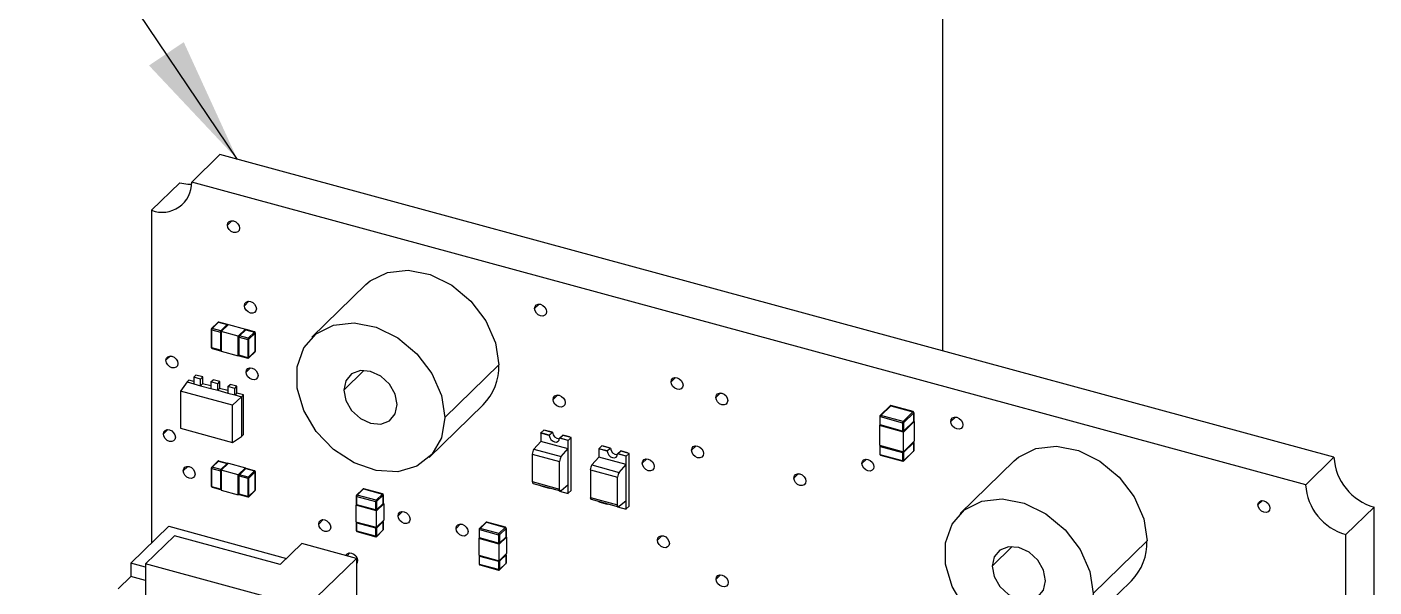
# Model space of a CAD drawing. Header units: inches. Extents: x 0 to 10.9, y 0 to 8.4.
# Drawn here: x 7.325 to 8.7, y 5.796 to 6.368 of the extents above; entities that cross this region are included whole.
import ezdxf

# ---------------------------------------------------------------- set-up
doc = ezdxf.new("R2010")
doc.units = ezdxf.units.IN
doc.header["$MEASUREMENT"] = 0
doc.dimstyles.new('SLDDIMSTYLE4', dxfattribs={"dimtxt": 0.18, "dimasz": 0.13, "dimexe": 0, "dimexo": 0.0625, "dimgap": 0, "dimtad": 0, "dimtih": 1, "dimtoh": 1, "dimdec": 0, "dimrnd": 1e-09, "dimzin": 0, "dimdsep": 46, "dimtxsty": 'Standard', "dimsah": 1, "dimcen": 0.09, "dimadec": 0, "dimazin": 0, "dimtfac": 0.13, "dimtdec": 0, "dimtofl": 0, "dimtmove": 0, "dimatfit": 3, "dimfxl": 0, "dimfrac": 2, "dimtolj": 1, "dimtzin": 0, "dimarcsym": 0})

msp = doc.modelspace()

# ---------------------------------------------------------------- linework, layer by layer
at = {"color": 7, "linetype": 'Continuous', "lineweight": 25}
for p, q in [((8.2599, 6.7607), (8.2599, 6.0374)), ((7.5224, 6.2379), (7.4936, 6.2097)), ((8.6593, 5.9289), (7.5224, 6.2379)), ((7.4815, 6.2093), (7.4527, 6.1812)), ((8.6305, 5.9007), (7.4936, 6.2097)), ((7.4527, 6.1812), (7.4527, 5.8414)), ((7.6714, 6.1052), (7.6163, 6.0514)), ((7.5203, 6.0666), (7.5138, 6.0603)), ((7.5145, 6.0604), (7.521, 6.0667)), ((7.521, 6.0667), (7.5297, 6.0644)), ((7.53, 6.0645), (7.5212, 6.0668)), ((7.5297, 6.0644), (7.5233, 6.058)), ((7.531, 6.0646), (7.5237, 6.0574)), ((7.531, 6.0646), (7.5484, 6.0598)), ((7.5136, 6.0596), (7.5136, 6.041)), ((7.5141, 6.0592), (7.5228, 6.0568)), ((7.5141, 6.0406), (7.5141, 6.0592)), ((7.5233, 6.058), (7.5145, 6.0604)), ((7.5228, 6.0568), (7.5228, 6.0382)), ((7.5237, 6.0574), (7.5237, 6.0371)), ((7.5411, 6.0527), (7.5237, 6.0574)), ((7.5484, 6.0598), (7.5411, 6.0527)), ((7.5411, 6.0324), (7.5411, 6.0527)), ((7.5414, 6.052), (7.5414, 6.0334)), ((7.5482, 6.059), (7.5417, 6.0527)), ((7.5419, 6.0516), (7.5507, 6.0492)), ((7.5419, 6.033), (7.5419, 6.0516)), ((7.5424, 6.0529), (7.5488, 6.0592)), ((7.5511, 6.0505), (7.5424, 6.0529)), ((7.5484, 6.0598), (7.5484, 6.0592)), ((7.5488, 6.0592), (7.5576, 6.0568)), ((7.5578, 6.0569), (7.5491, 6.0593)), ((7.5507, 6.0492), (7.5507, 6.0306)), ((7.5576, 6.0568), (7.5511, 6.0505)), ((7.552, 6.0494), (7.5584, 6.0557)), ((7.552, 6.0308), (7.552, 6.0494)), ((7.5584, 6.0557), (7.5584, 6.0371)), ((7.5585, 6.0373), (7.5585, 6.056)), ((7.5228, 6.0382), (7.5141, 6.0406)), ((7.5143, 6.0401), (7.523, 6.0377)), ((7.5237, 6.0371), (7.5411, 6.0324)), ((7.5518, 6.0304), (7.5583, 6.0367)), ((7.5584, 6.0371), (7.552, 6.0308)), ((7.5416, 6.0329), (7.5411, 6.0324)), ((7.5507, 6.0306), (7.5419, 6.033)), ((7.5421, 6.0325), (7.5509, 6.0301)), ((7.7518, 5.9695), (7.807, 6.0233)), ((7.4957, 6.0107), (7.4979, 6.0128)), ((7.5027, 6.0088), (7.4957, 6.0107)), ((7.4957, 6.0107), (7.4957, 6.0039)), ((7.5049, 6.0109), (7.4979, 6.0128)), ((7.5027, 6.0088), (7.5049, 6.0109)), ((7.5027, 6.002), (7.5027, 6.0088)), ((7.5049, 6.0039), (7.5049, 6.0109)), ((7.5131, 6.0059), (7.5154, 6.0081)), ((7.5223, 6.0062), (7.5154, 6.0081)), ((7.4888, 6.0058), (7.4822, 5.9965)), ((7.5353, 5.982), (7.4822, 5.9965)), ((7.4822, 5.9965), (7.4822, 5.9585)), ((7.4888, 6.0058), (7.4908, 6.0078)), ((7.4888, 6.0058), (7.4957, 6.0039)), ((7.4957, 6.0064), (7.4908, 6.0078)), ((7.4957, 6.0039), (7.5027, 6.002)), ((7.5027, 6.002), (7.5047, 6.004)), ((7.5027, 6.002), (7.5131, 5.9992)), ((7.5131, 6.0017), (7.5047, 6.004)), ((7.5201, 6.004), (7.5131, 6.0059)), ((7.5131, 6.0059), (7.5131, 5.9992)), ((7.5131, 5.9992), (7.5201, 5.9973)), ((7.5201, 6.004), (7.5223, 6.0062)), ((7.5201, 5.9973), (7.5201, 6.004)), ((7.5201, 5.9973), (7.5221, 5.9993)), ((7.5201, 5.9973), (7.5306, 5.9944)), ((7.5306, 5.997), (7.5221, 5.9993)), ((7.5223, 5.9992), (7.5223, 6.0062)), ((7.5306, 6.0012), (7.5328, 6.0033)), ((7.5375, 5.9993), (7.5306, 6.0012)), ((7.5306, 6.0012), (7.5306, 5.9944)), ((7.5306, 5.9944), (7.5375, 5.9925)), ((7.5397, 6.0014), (7.5328, 6.0033)), ((7.5375, 5.9993), (7.5397, 6.0014)), ((7.5375, 5.9925), (7.5375, 5.9993)), ((7.5375, 5.9925), (7.5395, 5.9945)), ((7.5465, 5.9926), (7.5395, 5.9945)), ((7.5397, 5.9945), (7.5397, 6.0014)), ((7.5353, 5.982), (7.5445, 5.9907)), ((7.5353, 5.9441), (7.5353, 5.982)), ((7.5375, 5.9925), (7.5445, 5.9907)), ((7.5445, 5.9907), (7.5465, 5.9926)), ((7.5445, 5.9907), (7.5445, 5.9502)), ((7.5465, 5.9521), (7.5465, 5.9926)), ((7.7359, 5.9288), (7.791, 5.9826)), ((8.2063, 5.9814), (8.1961, 5.9715)), ((8.1968, 5.9717), (8.2069, 5.9816)), ((8.2069, 5.9816), (8.2296, 5.9754)), ((8.2299, 5.9755), (8.2072, 5.9817)), ((8.1958, 5.9708), (8.1958, 5.9623)), ((8.1963, 5.9704), (8.219, 5.9642)), ((8.1963, 5.9619), (8.1963, 5.9704)), ((8.2195, 5.9655), (8.1968, 5.9717)), ((8.2296, 5.9754), (8.2195, 5.9655)), ((8.2203, 5.9644), (8.2305, 5.9743)), ((8.2305, 5.9743), (8.2305, 5.9658)), ((8.2306, 5.9661), (8.2306, 5.9746)), ((7.4822, 5.9585), (7.5353, 5.9441)), ((7.8498, 5.9535), (7.85, 5.9537)), ((7.8498, 5.9535), (7.8498, 5.9451)), ((7.8585, 5.9512), (7.8498, 5.9535)), ((7.85, 5.9537), (7.8529, 5.9566)), ((7.8583, 5.9515), (7.85, 5.9537)), ((7.8613, 5.9543), (7.8529, 5.9566)), ((7.8547, 5.9561), (7.8548, 5.9563)), ((7.8613, 5.9543), (7.8547, 5.9561)), ((7.8618, 5.9544), (7.8548, 5.9563)), ((7.8583, 5.9515), (7.8613, 5.9543)), ((7.8585, 5.9512), (7.8618, 5.9544)), ((8.196, 5.9618), (8.1955, 5.9613)), ((8.1955, 5.9613), (8.1955, 5.9411)), ((8.2199, 5.9547), (8.1955, 5.9613)), ((8.219, 5.9557), (8.1963, 5.9619)), ((8.1965, 5.9614), (8.2192, 5.9553)), ((8.219, 5.9642), (8.219, 5.9557)), ((8.2309, 5.9655), (8.2199, 5.9547)), ((8.2199, 5.9345), (8.2199, 5.9547)), ((8.2201, 5.9555), (8.2303, 5.9654)), ((8.2305, 5.9658), (8.2203, 5.9559)), ((8.2203, 5.9559), (8.2203, 5.9644)), ((8.2304, 5.9656), (8.2309, 5.9655)), ((8.2309, 5.9655), (8.2309, 5.9452)), ((7.5353, 5.9441), (7.5445, 5.9502)), ((7.5372, 5.9454), (7.5375, 5.9453)), ((7.5375, 5.9453), (7.5383, 5.9461)), ((7.5375, 5.9453), (7.5375, 5.9456)), ((7.5445, 5.9502), (7.5465, 5.9521)), ((7.8428, 5.9372), (7.8498, 5.9451)), ((7.8777, 5.9375), (7.8498, 5.9451)), ((7.8689, 5.9483), (7.8723, 5.9516)), ((7.8777, 5.946), (7.8689, 5.9483)), ((7.8695, 5.9484), (7.8724, 5.9513)), ((7.8778, 5.9462), (7.8695, 5.9484)), ((7.8792, 5.9497), (7.8723, 5.9516)), ((7.879, 5.9495), (7.8724, 5.9513)), ((7.8808, 5.949), (7.8724, 5.9513)), ((7.8777, 5.946), (7.8778, 5.9462)), ((7.8777, 5.9375), (7.8777, 5.946)), ((7.8778, 5.9462), (7.8808, 5.949)), ((7.8778, 5.9377), (7.8778, 5.9462)), ((7.8778, 5.8922), (7.8778, 5.9462)), ((7.879, 5.9495), (7.8792, 5.9497)), ((7.8792, 5.9494), (7.8792, 5.9497)), ((7.8808, 5.895), (7.8808, 5.949)), ((7.9092, 5.9376), (7.9121, 5.9405)), ((7.9205, 5.9382), (7.9121, 5.9405)), ((7.9139, 5.94), (7.914, 5.9402)), ((7.9205, 5.9382), (7.9139, 5.94)), ((7.921, 5.9383), (7.914, 5.9402)), ((8.1955, 5.9411), (8.2199, 5.9345)), ((8.1958, 5.9405), (8.1958, 5.932)), ((8.1963, 5.94), (8.219, 5.9339)), ((8.1963, 5.9315), (8.1963, 5.94)), ((8.2309, 5.9452), (8.2199, 5.9345)), ((8.2203, 5.9341), (8.2305, 5.944)), ((8.2305, 5.944), (8.2305, 5.9355)), ((8.2306, 5.9357), (8.2306, 5.9442)), ((7.8412, 5.9322), (7.869, 5.9246)), ((7.8412, 5.9322), (7.8412, 5.9041)), ((7.8428, 5.9372), (7.8707, 5.9296)), ((7.8707, 5.9296), (7.8778, 5.9377)), ((7.8777, 5.9375), (7.8778, 5.9377)), ((7.8778, 5.9006), (7.8778, 5.9377)), ((7.902, 5.9211), (7.909, 5.929)), ((7.909, 5.9375), (7.9092, 5.9376)), ((7.909, 5.9375), (7.909, 5.929)), ((7.9177, 5.9351), (7.909, 5.9375)), ((7.9368, 5.9215), (7.909, 5.929)), ((7.9175, 5.9354), (7.9092, 5.9376)), ((7.9175, 5.9354), (7.9205, 5.9382)), ((7.9177, 5.9351), (7.921, 5.9383)), ((7.9281, 5.9323), (7.9314, 5.9355)), ((7.9368, 5.9299), (7.9281, 5.9323)), ((7.9287, 5.9323), (7.9316, 5.9352)), ((7.937, 5.9301), (7.9287, 5.9323)), ((7.9384, 5.9336), (7.9314, 5.9355)), ((7.9382, 5.9334), (7.9316, 5.9352)), ((7.94, 5.9329), (7.9316, 5.9352)), ((7.9368, 5.9299), (7.937, 5.9301)), ((7.9368, 5.9215), (7.9368, 5.9299)), ((7.937, 5.9301), (7.94, 5.9329)), ((7.937, 5.9216), (7.937, 5.9301)), ((7.937, 5.8761), (7.937, 5.9301)), ((7.9382, 5.9334), (7.9384, 5.9336)), ((7.9384, 5.9334), (7.9384, 5.9336)), ((7.94, 5.8789), (7.94, 5.9329)), ((8.219, 5.9254), (8.1963, 5.9315)), ((8.1965, 5.9311), (8.2192, 5.9249)), ((8.219, 5.9339), (8.219, 5.9254)), ((8.2201, 5.9251), (8.2303, 5.935)), ((8.2305, 5.9355), (8.2203, 5.9256)), ((8.2203, 5.9256), (8.2203, 5.9341)), ((8.333, 5.9254), (8.2779, 5.8716)), ((8.6593, 5.9289), (8.6305, 5.9007)), ((7.5136, 5.9179), (7.5136, 5.8993)), ((7.5203, 5.9249), (7.5138, 5.9186)), ((7.5141, 5.9175), (7.5228, 5.9151)), ((7.5141, 5.8988), (7.5141, 5.9175)), ((7.5145, 5.9187), (7.521, 5.925)), ((7.5233, 5.9163), (7.5145, 5.9187)), ((7.521, 5.925), (7.5297, 5.9226)), ((7.53, 5.9227), (7.5212, 5.9251)), ((7.5228, 5.9151), (7.5228, 5.8964)), ((7.5297, 5.9226), (7.5233, 5.9163)), ((7.531, 5.9228), (7.5237, 5.9156)), ((7.5237, 5.9156), (7.5237, 5.8954)), ((7.5411, 5.9109), (7.5237, 5.9156)), ((7.531, 5.9228), (7.5484, 5.9181)), ((7.5484, 5.9181), (7.5411, 5.9109)), ((7.5482, 5.9173), (7.5417, 5.911)), ((7.5424, 5.9111), (7.5488, 5.9174)), ((7.5484, 5.9181), (7.5484, 5.9175)), ((7.5488, 5.9174), (7.5576, 5.915)), ((7.5578, 5.9152), (7.5491, 5.9175)), ((7.5576, 5.915), (7.5511, 5.9087)), ((7.552, 5.9077), (7.5584, 5.914)), ((7.5584, 5.914), (7.5584, 5.8954)), ((7.5585, 5.8956), (7.5585, 5.9142)), ((7.869, 5.8965), (7.869, 5.9246)), ((7.9004, 5.9161), (7.9282, 5.9085)), ((7.9004, 5.9161), (7.9004, 5.888)), ((7.902, 5.9211), (7.9299, 5.9135)), ((7.9299, 5.9135), (7.937, 5.9216)), ((7.9368, 5.9215), (7.937, 5.9216)), ((7.937, 5.8845), (7.937, 5.9216)), ((7.5228, 5.8964), (7.5141, 5.8988)), ((7.5143, 5.8983), (7.523, 5.896)), ((7.5411, 5.8907), (7.5411, 5.9109)), ((7.5414, 5.9103), (7.5414, 5.8917)), ((7.5419, 5.9099), (7.5507, 5.9075)), ((7.5419, 5.8913), (7.5419, 5.9099)), ((7.5511, 5.9087), (7.5424, 5.9111)), ((7.5507, 5.9075), (7.5507, 5.8889)), ((7.552, 5.8891), (7.552, 5.9077)), ((7.8412, 5.9041), (7.869, 5.8965)), ((7.842, 5.9021), (7.8698, 5.8945)), ((7.8498, 5.8999), (7.8498, 5.8996)), ((7.8498, 5.8996), (7.8585, 5.8972)), ((7.8778, 5.9006), (7.8707, 5.8948)), ((7.8777, 5.9004), (7.8776, 5.9004)), ((7.8777, 5.9004), (7.8778, 5.9006)), ((7.8777, 5.892), (7.8777, 5.9004)), ((7.8778, 5.8922), (7.8778, 5.9006)), ((7.9282, 5.8804), (7.9282, 5.9085)), ((7.5237, 5.8954), (7.5411, 5.8907)), ((7.5416, 5.8912), (7.5411, 5.8907)), ((7.5507, 5.8889), (7.5419, 5.8913)), ((7.5421, 5.8908), (7.5509, 5.8884)), ((7.5518, 5.8886), (7.5583, 5.8949)), ((7.5584, 5.8954), (7.552, 5.8891)), ((7.6615, 5.8895), (7.6615, 5.881)), ((7.6683, 5.8965), (7.6618, 5.8902)), ((7.662, 5.889), (7.6813, 5.8838)), ((7.662, 5.8805), (7.662, 5.889)), ((7.6625, 5.8903), (7.669, 5.8966)), ((7.6817, 5.8851), (7.6625, 5.8903)), ((7.669, 5.8966), (7.6882, 5.8914)), ((7.6884, 5.8915), (7.6692, 5.8967)), ((7.6882, 5.8914), (7.6817, 5.8851)), ((7.6825, 5.884), (7.689, 5.8903)), ((7.689, 5.8903), (7.689, 5.8818)), ((7.6891, 5.8821), (7.6891, 5.8906)), ((7.8585, 5.8976), (7.8585, 5.8972)), ((7.8585, 5.8972), (7.8588, 5.8975)), ((7.8689, 5.8943), (7.8689, 5.8947)), ((7.8689, 5.8943), (7.8777, 5.892)), ((7.8777, 5.892), (7.8778, 5.8922)), ((7.8778, 5.8922), (7.8808, 5.895)), ((7.9004, 5.888), (7.9282, 5.8804)), ((7.9012, 5.886), (7.929, 5.8784)), ((7.937, 5.8845), (7.9299, 5.8787)), ((7.9368, 5.8843), (7.937, 5.8845)), ((7.9368, 5.8759), (7.9368, 5.8843)), ((7.9368, 5.8843), (7.9368, 5.8843)), ((7.937, 5.8761), (7.937, 5.8845)), ((7.6617, 5.8804), (7.6612, 5.88)), ((7.6821, 5.8743), (7.6612, 5.88)), ((7.6612, 5.88), (7.6612, 5.8631)), ((7.6813, 5.8753), (7.662, 5.8805)), ((7.6622, 5.8801), (7.6815, 5.8748)), ((7.6813, 5.8838), (7.6813, 5.8753)), ((7.6895, 5.8815), (7.6821, 5.8743)), ((7.6821, 5.8574), (7.6821, 5.8743)), ((7.6824, 5.8751), (7.6888, 5.8814)), ((7.6825, 5.8755), (7.6825, 5.884)), ((7.689, 5.8818), (7.6825, 5.8755)), ((7.689, 5.8816), (7.6895, 5.8815)), ((7.6895, 5.8815), (7.6895, 5.8646)), ((7.909, 5.8838), (7.909, 5.8835)), ((7.909, 5.8835), (7.9177, 5.8811)), ((7.9177, 5.8815), (7.9177, 5.8811)), ((7.9177, 5.8811), (7.918, 5.8814)), ((7.9281, 5.8783), (7.9281, 5.8786)), ((7.9281, 5.8783), (7.9368, 5.8759)), ((7.9368, 5.8759), (7.937, 5.8761)), ((7.937, 5.8761), (7.94, 5.8789)), ((8.7002, 5.8781), (8.6714, 5.85)), ((8.7002, 4.7763), (8.7002, 5.8781)), ((7.4315, 5.8208), (7.4701, 5.8584)), ((7.4701, 5.8584), (7.5904, 5.8257)), ((7.6612, 5.8631), (7.6821, 5.8574)), ((7.6615, 5.8625), (7.6615, 5.854)), ((7.662, 5.862), (7.6813, 5.8568)), ((7.662, 5.8535), (7.662, 5.862)), ((7.6813, 5.8568), (7.6813, 5.8483)), ((7.6895, 5.8646), (7.6821, 5.8574)), ((7.6825, 5.857), (7.689, 5.8633)), ((7.6825, 5.8485), (7.6825, 5.857)), ((7.689, 5.8633), (7.689, 5.8548)), ((7.6891, 5.8551), (7.6891, 5.8636)), ((7.7936, 5.8624), (7.7872, 5.8561)), ((7.7878, 5.8562), (7.7943, 5.8625)), ((7.7943, 5.8625), (7.8135, 5.8573)), ((7.8138, 5.8574), (7.7946, 5.8626)), ((7.8135, 5.8573), (7.8071, 5.851)), ((7.4759, 5.8487), (7.4465, 5.82)), ((7.5838, 5.8194), (7.4759, 5.8487)), ((7.6813, 5.8483), (7.662, 5.8535)), ((7.6622, 5.8531), (7.6815, 5.8478)), ((7.6824, 5.8481), (7.6888, 5.8544)), ((7.689, 5.8548), (7.6825, 5.8485)), ((7.7871, 5.8464), (7.7866, 5.8459)), ((7.8075, 5.8402), (7.7866, 5.8459)), ((7.7866, 5.8459), (7.7866, 5.829)), ((7.7869, 5.8554), (7.7869, 5.8469)), ((7.7874, 5.855), (7.8066, 5.8498)), ((7.7874, 5.8465), (7.7874, 5.855)), ((7.8066, 5.8412), (7.7874, 5.8465)), ((7.7876, 5.846), (7.8068, 5.8408)), ((7.8071, 5.851), (7.7878, 5.8562)), ((7.8066, 5.8498), (7.8066, 5.8412)), ((7.8148, 5.8474), (7.8075, 5.8402)), ((7.8077, 5.841), (7.8142, 5.8473)), ((7.8079, 5.85), (7.8144, 5.8563)), ((7.8079, 5.8415), (7.8079, 5.85)), ((7.8144, 5.8478), (7.8079, 5.8415)), ((7.8143, 5.8475), (7.8148, 5.8474)), ((7.8144, 5.8563), (7.8144, 5.8478)), ((7.8145, 5.848), (7.8145, 5.8565)), ((7.8148, 5.8474), (7.8148, 5.8305)), ((8.4134, 5.7897), (8.4685, 5.8435)), ((8.6714, 4.7481), (8.6714, 5.85)), ((7.5838, 5.8194), (7.6059, 5.8409)), ((7.6616, 5.8257), (7.6059, 5.8409)), ((7.8075, 5.8233), (7.8075, 5.8402)), ((7.8148, 5.8305), (7.8075, 5.8233)), ((7.8079, 5.823), (7.8144, 5.8293)), ((7.8144, 5.8293), (7.8144, 5.8208)), ((7.8145, 5.821), (7.8145, 5.8295)), ((7.4465, 5.8167), (7.4315, 5.8208)), ((7.4315, 5.8208), (7.4315, 5.8073)), ((7.4465, 5.82), (7.4465, 5.7871)), ((7.6101, 5.7755), (7.4465, 5.82)), ((7.6616, 5.8257), (7.6101, 5.7755)), ((7.6616, 5.8257), (7.6616, 5.7844)), ((7.7866, 5.829), (7.8075, 5.8233)), ((7.7869, 5.8284), (7.7869, 5.8199)), ((7.7874, 5.828), (7.8066, 5.8228)), ((7.7874, 5.8195), (7.7874, 5.828)), ((7.8066, 5.8143), (7.7874, 5.8195)), ((7.7876, 5.819), (7.8068, 5.8138)), ((7.8066, 5.8228), (7.8066, 5.8143)), ((7.8077, 5.814), (7.8142, 5.8203)), ((7.8079, 5.8145), (7.8079, 5.823)), ((7.8144, 5.8208), (7.8079, 5.8145)), ((7.4315, 5.8073), (7.4186, 5.7947)), ((7.4465, 5.8032), (7.4315, 5.8073)), ((8.3975, 5.749), (8.4526, 5.8028))]:
    msp.add_line(p, q, dxfattribs=at)
at = {"color": 8, "linetype": 'Continuous', "lineweight": 25}
for p, q in [((7.5347, 6.1705), (7.5302, 6.166)), ((7.552, 6.0882), (7.5474, 6.0837)), ((7.8481, 6.0853), (7.8435, 6.0809)), ((7.4719, 6.0324), (7.4673, 6.0279)), ((7.5537, 6.0203), (7.5491, 6.0158)), ((7.6488, 5.9975), (7.6694, 6.0175)), ((7.9874, 6.0104), (7.9828, 6.0059)), ((8.0331, 5.9946), (8.0285, 5.9901)), ((7.8671, 5.9925), (7.8625, 5.988)), ((8.2729, 5.9699), (8.2683, 5.9654)), ((7.4693, 5.9571), (7.4647, 5.9527)), ((8.0083, 5.9406), (8.0037, 5.9361)), ((7.958, 5.9272), (7.9534, 5.9228)), ((8.1822, 5.927), (8.1776, 5.9226)), ((7.4895, 5.9196), (7.4849, 5.9151)), ((8.1127, 5.9122), (8.1082, 5.9077)), ((8.5863, 5.8847), (8.5817, 5.8802)), ((7.7088, 5.8735), (7.7043, 5.869)), ((7.6278, 5.8652), (7.6232, 5.8607)), ((7.768, 5.8608), (7.7634, 5.8563)), ((7.9735, 5.8488), (7.9689, 5.8443)), ((7.6551, 5.8312), (7.6522, 5.8283)), ((8.3104, 5.8177), (8.3309, 5.8377)), ((8.0334, 5.8089), (8.0288, 5.8044))]:
    msp.add_line(p, q, dxfattribs=at)
at = {"color": 7, "linetype": 'Continuous', "lineweight": 25, "flags": 128}
for points in [[(7.4815, 6.2093), (7.4895, 6.2079), (7.4935, 6.2078)], [(7.5302, 6.166), (7.5306, 6.1682), (7.5319, 6.1697), (7.5339, 6.1705), (7.5362, 6.1703), (7.5386, 6.1692), (7.5406, 6.1674), (7.5419, 6.1651), (7.5423, 6.1627), (7.5419, 6.1606), (7.5406, 6.159), (7.5386, 6.1583), (7.5362, 6.1585), (7.5339, 6.1596), (7.5319, 6.1614), (7.5306, 6.1636), (7.5302, 6.166)], [(7.6714, 6.1052), (7.6757, 6.1089), (7.6934, 6.1177), (7.7144, 6.12), (7.7369, 6.1155), (7.7589, 6.1047), (7.7785, 6.0884), (7.7938, 6.0682), (7.8036, 6.0459), (7.807, 6.0233)], [(7.5474, 6.0837), (7.5479, 6.0859), (7.5492, 6.0874), (7.5511, 6.0882), (7.5535, 6.088), (7.5558, 6.0869), (7.5578, 6.0851), (7.5591, 6.0828), (7.5596, 6.0804), (7.5591, 6.0783), (7.5578, 6.0767), (7.5558, 6.076), (7.5535, 6.0762), (7.5511, 6.0773), (7.5492, 6.0791), (7.5479, 6.0813), (7.5474, 6.0837)], [(7.8435, 6.0809), (7.844, 6.083), (7.8453, 6.0846), (7.8473, 6.0853), (7.8496, 6.0851), (7.852, 6.084), (7.8539, 6.0822), (7.8553, 6.0799), (7.8557, 6.0776), (7.8553, 6.0754), (7.8539, 6.0739), (7.852, 6.0731), (7.8496, 6.0733), (7.8473, 6.0744), (7.8453, 6.0762), (7.844, 6.0785), (7.8435, 6.0809)], [(7.7518, 5.9695), (7.7485, 5.9488), (7.7387, 5.9317), (7.7233, 5.9199), (7.7038, 5.9142), (7.6818, 5.9154), (7.6593, 5.9231), (7.6382, 5.9368), (7.6206, 5.9553), (7.6079, 5.9768), (7.6012, 5.9995), (7.6012, 6.0214), (7.6079, 6.0405), (7.6206, 6.0551), (7.6382, 6.0639), (7.6593, 6.0662), (7.6818, 6.0617), (7.7038, 6.0509), (7.7233, 6.0346), (7.7387, 6.0144), (7.7485, 5.9921), (7.7518, 5.9695)], [(7.4673, 6.0279), (7.4678, 6.03), (7.4691, 6.0316), (7.4711, 6.0323), (7.4734, 6.0321), (7.4757, 6.031), (7.4777, 6.0292), (7.479, 6.027), (7.4795, 6.0246), (7.479, 6.0224), (7.4777, 6.0209), (7.4757, 6.0201), (7.4734, 6.0203), (7.4711, 6.0214), (7.4691, 6.0232), (7.4678, 6.0255), (7.4673, 6.0279)], [(7.5491, 6.0158), (7.5496, 6.0179), (7.5509, 6.0195), (7.5529, 6.0202), (7.5552, 6.02), (7.5575, 6.0189), (7.5595, 6.0171), (7.5608, 6.0149), (7.5613, 6.0125), (7.5608, 6.0103), (7.5595, 6.0088), (7.5575, 6.008), (7.5552, 6.0082), (7.5529, 6.0093), (7.5509, 6.0111), (7.5496, 6.0134), (7.5491, 6.0158)], [(7.6488, 5.9975), (7.6509, 5.9868), (7.6568, 5.9766), (7.6657, 5.9685), (7.6761, 5.9637), (7.6866, 5.9628), (7.6954, 5.9662), (7.7013, 5.9731), (7.7034, 5.9827), (7.7013, 5.9934), (7.6954, 6.0035), (7.6866, 6.0117), (7.6761, 6.0165), (7.6657, 6.0174), (7.6568, 6.014), (7.6509, 6.0071), (7.6488, 5.9975)], [(7.9828, 6.0059), (7.9833, 6.008), (7.9846, 6.0096), (7.9866, 6.0103), (7.9889, 6.0101), (7.9912, 6.0091), (7.9932, 6.0072), (7.9945, 6.005), (7.995, 6.0026), (7.9945, 6.0004), (7.9932, 5.9989), (7.9912, 5.9981), (7.9889, 5.9983), (7.9866, 5.9994), (7.9846, 6.0012), (7.9833, 6.0035), (7.9828, 6.0059)], [(8.0285, 5.9901), (8.029, 5.9922), (8.0303, 5.9938), (8.0323, 5.9945), (8.0346, 5.9944), (8.0369, 5.9933), (8.0389, 5.9915), (8.0402, 5.9892), (8.0407, 5.9868), (8.0402, 5.9847), (8.0389, 5.9831), (8.0369, 5.9824), (8.0346, 5.9825), (8.0323, 5.9836), (8.0303, 5.9854), (8.029, 5.9877), (8.0285, 5.9901)], [(7.8625, 5.988), (7.8629, 5.9901), (7.8643, 5.9917), (7.8662, 5.9924), (7.8686, 5.9922), (7.8709, 5.9911), (7.8729, 5.9893), (7.8742, 5.9871), (7.8747, 5.9847), (7.8742, 5.9825), (7.8729, 5.981), (7.8709, 5.9802), (7.8686, 5.9804), (7.8662, 5.9815), (7.8643, 5.9833), (7.8629, 5.9856), (7.8625, 5.988)], [(8.2683, 5.9654), (8.2688, 5.9675), (8.2701, 5.9691), (8.2721, 5.9698), (8.2744, 5.9697), (8.2768, 5.9686), (8.2787, 5.9668), (8.2801, 5.9645), (8.2805, 5.9621), (8.2801, 5.96), (8.2787, 5.9584), (8.2768, 5.9577), (8.2744, 5.9579), (8.2721, 5.9589), (8.2701, 5.9608), (8.2688, 5.963), (8.2683, 5.9654)], [(7.4647, 5.9527), (7.4652, 5.9548), (7.4665, 5.9563), (7.4685, 5.9571), (7.4708, 5.9569), (7.4732, 5.9558), (7.4751, 5.954), (7.4764, 5.9517), (7.4769, 5.9493), (7.4764, 5.9472), (7.4751, 5.9456), (7.4732, 5.9449), (7.4708, 5.9451), (7.4685, 5.9462), (7.4665, 5.948), (7.4652, 5.9503), (7.4647, 5.9527)], [(7.8585, 5.9512), (7.8589, 5.9491), (7.86, 5.9472), (7.8617, 5.9456), (7.8637, 5.9447), (7.8657, 5.9445), (7.8674, 5.9452), (7.8686, 5.9465), (7.8689, 5.9483)], [(8.0037, 5.9361), (8.0042, 5.9382), (8.0055, 5.9398), (8.0075, 5.9405), (8.0098, 5.9403), (8.0121, 5.9393), (8.0141, 5.9374), (8.0154, 5.9352), (8.0159, 5.9328), (8.0154, 5.9306), (8.0141, 5.9291), (8.0121, 5.9283), (8.0098, 5.9285), (8.0075, 5.9296), (8.0055, 5.9314), (8.0042, 5.9337), (8.0037, 5.9361)], [(8.333, 5.9254), (8.3373, 5.9291), (8.3549, 5.9379), (8.376, 5.9402), (8.3985, 5.9357), (8.4205, 5.9249), (8.44, 5.9086), (8.4554, 5.8884), (8.4652, 5.8661), (8.4685, 5.8435)], [(7.9177, 5.9351), (7.9181, 5.933), (7.9192, 5.9311), (7.9209, 5.9295), (7.9229, 5.9286), (7.9249, 5.9285), (7.9266, 5.9291), (7.9277, 5.9304), (7.9281, 5.9323)], [(7.9534, 5.9228), (7.9539, 5.9249), (7.9552, 5.9265), (7.9572, 5.9272), (7.9595, 5.927), (7.9618, 5.9259), (7.9638, 5.9241), (7.9651, 5.9218), (7.9656, 5.9195), (7.9651, 5.9173), (7.9638, 5.9158), (7.9618, 5.915), (7.9595, 5.9152), (7.9572, 5.9163), (7.9552, 5.9181), (7.9539, 5.9204), (7.9534, 5.9228)], [(8.1776, 5.9226), (8.1781, 5.9247), (8.1794, 5.9263), (8.1814, 5.927), (8.1837, 5.9268), (8.186, 5.9257), (8.188, 5.9239), (8.1893, 5.9216), (8.1898, 5.9193), (8.1893, 5.9171), (8.188, 5.9156), (8.186, 5.9148), (8.1837, 5.915), (8.1814, 5.9161), (8.1794, 5.9179), (8.1781, 5.9202), (8.1776, 5.9226)], [(7.4849, 5.9151), (7.4854, 5.9172), (7.4867, 5.9188), (7.4886, 5.9195), (7.491, 5.9194), (7.4933, 5.9183), (7.4953, 5.9165), (7.4966, 5.9142), (7.4971, 5.9118), (7.4966, 5.9097), (7.4953, 5.9081), (7.4933, 5.9074), (7.491, 5.9076), (7.4886, 5.9086), (7.4867, 5.9105), (7.4854, 5.9127), (7.4849, 5.9151)], [(8.1082, 5.9077), (8.1086, 5.9098), (8.1099, 5.9114), (8.1119, 5.9121), (8.1143, 5.912), (8.1166, 5.9109), (8.1186, 5.9091), (8.1199, 5.9068), (8.1203, 5.9044), (8.1199, 5.9023), (8.1186, 5.9007), (8.1166, 5.9), (8.1143, 5.9001), (8.1119, 5.9012), (8.1099, 5.903), (8.1086, 5.9053), (8.1082, 5.9077)], [(7.8707, 5.8948), (7.8704, 5.8946), (7.87, 5.8945), (7.8698, 5.8945), (7.8695, 5.8947), (7.8693, 5.895), (7.8691, 5.8954), (7.869, 5.8959), (7.869, 5.8965)], [(8.4134, 5.7897), (8.4101, 5.769), (8.4003, 5.7519), (8.3849, 5.7401), (8.3654, 5.7344), (8.3433, 5.7356), (8.3208, 5.7433), (8.2998, 5.757), (8.2822, 5.7755), (8.2695, 5.797), (8.2628, 5.8197), (8.2628, 5.8416), (8.2695, 5.8607), (8.2822, 5.8753), (8.2998, 5.8841), (8.3208, 5.8864), (8.3433, 5.8819), (8.3654, 5.8711), (8.3849, 5.8548), (8.4003, 5.8346), (8.4101, 5.8123), (8.4134, 5.7897)], [(8.5817, 5.8802), (8.5822, 5.8824), (8.5835, 5.8839), (8.5855, 5.8847), (8.5878, 5.8845), (8.5901, 5.8834), (8.5921, 5.8816), (8.5934, 5.8793), (8.5939, 5.8769), (8.5934, 5.8748), (8.5921, 5.8732), (8.5901, 5.8725), (8.5878, 5.8727), (8.5855, 5.8738), (8.5835, 5.8756), (8.5822, 5.8779), (8.5817, 5.8802)], [(7.7043, 5.869), (7.7047, 5.8711), (7.706, 5.8727), (7.708, 5.8734), (7.7103, 5.8732), (7.7127, 5.8722), (7.7147, 5.8703), (7.716, 5.8681), (7.7164, 5.8657), (7.716, 5.8635), (7.7147, 5.862), (7.7127, 5.8612), (7.7103, 5.8614), (7.708, 5.8625), (7.706, 5.8643), (7.7047, 5.8666), (7.7043, 5.869)], [(7.9299, 5.8787), (7.9296, 5.8785), (7.9292, 5.8784), (7.9289, 5.8784), (7.9287, 5.8786), (7.9285, 5.8789), (7.9283, 5.8793), (7.9282, 5.8798), (7.9282, 5.8804)], [(7.6232, 5.8607), (7.6237, 5.8629), (7.625, 5.8644), (7.627, 5.8652), (7.6293, 5.865), (7.6316, 5.8639), (7.6336, 5.8621), (7.6349, 5.8598), (7.6354, 5.8574), (7.6349, 5.8553), (7.6336, 5.8537), (7.6316, 5.853), (7.6293, 5.8532), (7.627, 5.8542), (7.625, 5.8561), (7.6237, 5.8583), (7.6232, 5.8607)], [(7.7634, 5.8563), (7.7639, 5.8584), (7.7652, 5.86), (7.7672, 5.8607), (7.7695, 5.8605), (7.7719, 5.8594), (7.7738, 5.8576), (7.7752, 5.8554), (7.7756, 5.853), (7.7752, 5.8508), (7.7738, 5.8493), (7.7719, 5.8485), (7.7695, 5.8487), (7.7672, 5.8498), (7.7652, 5.8516), (7.7639, 5.8539), (7.7634, 5.8563)], [(7.9689, 5.8443), (7.9693, 5.8465), (7.9707, 5.848), (7.9726, 5.8488), (7.975, 5.8486), (7.9773, 5.8475), (7.9793, 5.8457), (7.9806, 5.8434), (7.9811, 5.841), (7.9806, 5.8389), (7.9793, 5.8373), (7.9773, 5.8366), (7.975, 5.8368), (7.9726, 5.8378), (7.9707, 5.8397), (7.9693, 5.8419), (7.9689, 5.8443)], [(7.6509, 5.8286), (7.651, 5.8289), (7.6523, 5.8304), (7.6543, 5.8312), (7.6567, 5.831), (7.659, 5.8299), (7.661, 5.8281), (7.6623, 5.8258), (7.6627, 5.8234), (7.6623, 5.8213), (7.6616, 5.8203)], [(8.3104, 5.8177), (8.3125, 5.807), (8.3184, 5.7968), (8.3272, 5.7887), (8.3377, 5.7838), (8.3481, 5.783), (8.357, 5.7864), (8.3629, 5.7933), (8.365, 5.8029), (8.3629, 5.8136), (8.357, 5.8237), (8.3481, 5.8319), (8.3377, 5.8367), (8.3272, 5.8376), (8.3184, 5.8342), (8.3125, 5.8273), (8.3104, 5.8177)], [(8.0288, 5.8044), (8.0293, 5.8065), (8.0306, 5.8081), (8.0326, 5.8088), (8.0349, 5.8086), (8.0373, 5.8076), (8.0392, 5.8057), (8.0406, 5.8035), (8.041, 5.8011), (8.0406, 5.799), (8.0392, 5.7974), (8.0373, 5.7967), (8.0349, 5.7968), (8.0326, 5.7979), (8.0306, 5.7997), (8.0293, 5.802), (8.0288, 5.8044)]]:
    msp.add_lwpolyline(points, dxfattribs=at)
at = {"color": 7, "linetype": 'Continuous', "lineweight": 25}
for centre, radius, start, end in [((7.4635, 6.2092), 0.0301, 248.8623, 0.9223), ((7.521, 6.0659), 0.000945, 74.7955, 134.305), ((7.5297, 6.0635), 0.000945, 34.1481, 74.7955), ((7.5145, 6.0596), 0.000945, 134.305, 180), ((7.516, 6.0592), 0.00193, 140.5129, 180.3434), ((7.5248, 6.0568), 0.00193, 140.5129, 180.3434), ((7.5424, 6.052), 0.000945, 134.305, 180), ((7.5439, 6.0516), 0.00193, 140.5129, 180.3434), ((7.5488, 6.0584), 0.000945, 74.7955, 134.305), ((7.5526, 6.0492), 0.00193, 140.5129, 180.3434), ((7.5511, 6.0506), 0.00146, 252.696, 305.3989), ((7.5508, 6.0494), 0.00115, 3.3916, 74.3338), ((7.5573, 6.0557), 0.00115, 3.3916, 74.3338), ((7.5576, 6.056), 0.000945, 360, 74.7955), ((7.5145, 6.041), 0.000945, 180, 254.7955), ((7.5233, 6.0386), 0.000945, 254.7955, 294.6909), ((7.5576, 6.0373), 0.000945, 314.305, 0), ((7.5424, 6.0334), 0.000945, 180, 254.7955), ((7.5511, 6.032), 0.00146, 252.696, 305.3989), ((7.5511, 6.031), 0.000945, 254.7955, 314.305), ((7.7523, 6.0212), 0.0547, 315.1099, 2.1558), ((8.2069, 5.9807), 0.000945, 74.7955, 134.305), ((8.1968, 5.9708), 0.000945, 134.305, 180), ((8.1983, 5.9704), 0.00193, 140.5129, 180.3434), ((8.2293, 5.9743), 0.00115, 3.3916, 74.3338), ((8.2296, 5.9746), 0.000945, 0, 74.7955), ((7.8687, 5.9547), 0.00691, 182.0691, 271.6704), ((8.1968, 5.9623), 0.000945, 180, 254.7955), ((8.221, 5.9643), 0.00193, 140.5129, 180.3434), ((8.2195, 5.9656), 0.00146, 252.696, 305.3989), ((8.2195, 5.9571), 0.00146, 252.696, 305.3989), ((8.2195, 5.9562), 0.000945, 254.7955, 314.305), ((8.2192, 5.9644), 0.00115, 3.3916, 74.3338), ((8.2296, 5.9661), 0.000945, 314.305, 0), ((8.1968, 5.9405), 0.000945, 149.4166, 180), ((8.2296, 5.9442), 0.000945, 0, 34.1481), ((7.8495, 5.9322), 0.00835, 143.0395, 179.8648), ((7.8774, 5.9246), 0.00835, 143.0395, 179.8648), ((7.9279, 5.9386), 0.00691, 182.0691, 271.6704), ((8.1968, 5.932), 0.000945, 180, 254.7955), ((8.2195, 5.9353), 0.00146, 252.696, 305.3989), ((8.2195, 5.9268), 0.00146, 252.696, 305.3989), ((8.2296, 5.9357), 0.000945, 314.305, 0), ((8.7154, 5.9322), 0.0562, 183.3916, 254.3338), ((7.5145, 5.9179), 0.000945, 134.305, 180), ((7.516, 5.9175), 0.00193, 140.5129, 180.3434), ((7.521, 5.9242), 0.000945, 74.7955, 134.305), ((7.5248, 5.9151), 0.00193, 140.5129, 180.3434), ((7.5297, 5.9218), 0.000945, 34.1481, 74.7955), ((7.5488, 5.9166), 0.000945, 74.7955, 134.305), ((7.5573, 5.9139), 0.00115, 3.3916, 74.3338), ((7.5576, 5.9142), 0.000945, 0, 74.7955), ((7.9087, 5.9161), 0.00835, 143.0395, 179.8648), ((7.9366, 5.9085), 0.00835, 143.0395, 179.8648), ((8.2195, 5.9258), 0.000945, 254.7955, 314.305), ((7.5145, 5.8993), 0.000945, 180, 254.7955), ((7.5424, 5.9103), 0.000945, 134.305, 180), ((7.5439, 5.9099), 0.00193, 140.5129, 180.3434), ((7.5526, 5.9075), 0.00193, 140.5129, 180.3434), ((7.5511, 5.9089), 0.00146, 252.696, 305.3989), ((7.5508, 5.9076), 0.00115, 3.3916, 74.3338), ((7.843, 5.9036), 0.00187, 166.606, 237.12), ((8.6865, 5.9041), 0.0562, 183.3916, 254.3338), ((7.5233, 5.8969), 0.000945, 254.7955, 294.6909), ((7.5424, 5.8917), 0.000945, 180, 254.7955), ((7.5511, 5.8903), 0.00146, 252.696, 305.3989), ((7.5511, 5.8893), 0.000945, 254.7955, 314.305), ((7.5576, 5.8956), 0.000945, 314.305, 0), ((7.6625, 5.8895), 0.000945, 134.305, 180), ((7.664, 5.8891), 0.00193, 140.5129, 180.3434), ((7.669, 5.8958), 0.000945, 74.7955, 134.305), ((7.6832, 5.8838), 0.00193, 140.5129, 180.3434), ((7.6814, 5.884), 0.00115, 3.3916, 74.3338), ((7.6879, 5.8903), 0.00115, 3.3916, 74.3338), ((7.6882, 5.8906), 0.000945, 0, 74.7955), ((7.9022, 5.8875), 0.00187, 166.606, 237.12), ((7.6625, 5.881), 0.000945, 180, 254.7955), ((7.6817, 5.8852), 0.00146, 252.696, 305.3989), ((7.6817, 5.8767), 0.00146, 252.696, 305.3989), ((7.6817, 5.8757), 0.000945, 254.7955, 314.305), ((7.6882, 5.8821), 0.000945, 314.305, 0), ((7.6625, 5.8625), 0.000945, 149.4166, 180), ((7.6817, 5.8582), 0.00146, 252.696, 305.3989), ((7.6882, 5.8636), 0.000945, 0, 34.1481), ((7.7943, 5.8617), 0.000945, 74.7955, 134.305), ((7.8132, 5.8562), 0.00115, 3.3916, 74.3338), ((7.8135, 5.8565), 0.000945, 360, 74.7955), ((7.6625, 5.854), 0.000945, 180, 254.7955), ((7.6817, 5.8497), 0.00146, 252.696, 305.3989), ((7.6817, 5.8487), 0.000945, 254.7955, 314.305), ((7.6882, 5.8551), 0.000945, 314.305, 0), ((7.7878, 5.8554), 0.000945, 134.305, 180), ((7.7878, 5.8469), 0.000945, 180, 254.7955), ((7.7893, 5.855), 0.00193, 140.5129, 180.3434), ((7.8085, 5.8498), 0.00193, 140.5129, 180.3434), ((7.8071, 5.8511), 0.00146, 252.696, 305.3989), ((7.8067, 5.8499), 0.00115, 3.3916, 74.3338), ((7.8135, 5.848), 0.000945, 314.305, 0), ((8.4138, 5.8414), 0.0547, 315.1099, 2.1558), ((7.8071, 5.8426), 0.00146, 252.696, 305.3989), ((7.8071, 5.8417), 0.000945, 254.7955, 314.305), ((7.8135, 5.8295), 0.000945, 0, 34.1481), ((7.7878, 5.8284), 0.000945, 149.4166, 180), ((7.7878, 5.8199), 0.000945, 180, 254.7955), ((7.8071, 5.8241), 0.00146, 252.696, 305.3989), ((7.8135, 5.821), 0.000945, 314.305, 0), ((7.8071, 5.8156), 0.00146, 252.696, 305.3989), ((7.8071, 5.8147), 0.000945, 254.7955, 314.305)]:
    msp.add_arc(centre, radius, start, end, dxfattribs=at)
at = {"color": 8, "linetype": 'Continuous', "lineweight": 25}
for centre, radius, start, end in [((7.5208, 6.0661), 0.000667, 71.1228, 131.7873), ((7.5212, 6.0666), 0.000256, 80.7318, 143.9675), ((7.53, 6.0642), 0.000256, 80.7318, 143.9675), ((7.5294, 6.0632), 0.00118, 36.0822, 73.686), ((7.5141, 6.0597), 0.000563, 193.41, 265.587), ((7.5143, 6.0598), 0.000676, 71.5838, 131.3262), ((7.5233, 6.0585), 0.00174, 255.3315, 283.0566), ((7.5229, 6.0569), 0.00118, 36.1888, 73.5794), ((7.542, 6.0522), 0.000563, 193.41, 265.587), ((7.5421, 6.0522), 0.000676, 71.5838, 131.3262), ((7.5486, 6.0585), 0.000667, 71.1228, 131.7873), ((7.549, 6.059), 0.000256, 80.7318, 143.9675), ((7.5578, 6.0566), 0.000256, 80.7318, 143.9675), ((7.5582, 6.056), 0.000314, 310.6406, 357.9975), ((7.5141, 6.0411), 0.000563, 193.41, 265.587), ((7.5145, 6.0405), 0.000456, 167.2348, 236.4912), ((7.5233, 6.0399), 0.00175, 255.3391, 283.0489), ((7.5233, 6.0381), 0.000483, 169.3516, 234.3744), ((7.5578, 6.0371), 0.00061, 315.3545, 1.9113), ((7.5582, 6.0374), 0.000314, 310.6406, 357.9975), ((7.542, 6.0335), 0.000563, 193.41, 265.587), ((7.5424, 6.0329), 0.000456, 167.2348, 236.4912), ((7.5512, 6.0305), 0.000483, 169.3516, 234.3744), ((7.5514, 6.0308), 0.00061, 315.3545, 1.9113), ((8.2067, 5.9809), 0.000667, 71.1228, 131.7873), ((8.2071, 5.9814), 0.000256, 80.7318, 143.9675), ((8.1964, 5.971), 0.000563, 193.41, 265.587), ((8.1966, 5.971), 0.000676, 71.5838, 131.3262), ((8.2298, 5.9752), 0.000256, 80.7318, 143.9675), ((8.2303, 5.9746), 0.000314, 310.6406, 357.9975), ((8.1964, 5.9625), 0.000563, 193.41, 265.587), ((8.1968, 5.9618), 0.000456, 167.2348, 236.4912), ((8.2195, 5.9557), 0.000483, 169.3516, 234.3744), ((8.2197, 5.9559), 0.00061, 315.3545, 1.9113), ((8.2298, 5.9658), 0.00061, 315.3545, 1.9113), ((8.2303, 5.9661), 0.000314, 310.6406, 357.9975), ((8.1964, 5.9406), 0.000563, 193.41, 265.587), ((8.1985, 5.94), 0.00217, 158.2057, 178.9683), ((8.2294, 5.9439), 0.00103, 1.7012, 37.6558), ((8.2303, 5.9442), 0.000314, 310.6406, 357.9975), ((8.1964, 5.9321), 0.000563, 193.41, 265.587), ((8.1968, 5.9314), 0.000456, 167.2348, 236.4912), ((8.2212, 5.9338), 0.00219, 158.2863, 178.8877), ((8.2195, 5.9253), 0.000483, 169.3516, 234.3744), ((8.2193, 5.934), 0.00103, 1.7012, 37.6558), ((8.2197, 5.9256), 0.00061, 315.3545, 1.9113), ((8.2298, 5.9355), 0.00061, 315.3545, 1.9113), ((8.2303, 5.9357), 0.000314, 310.6406, 357.9975), ((7.5141, 5.918), 0.000563, 193.41, 265.587), ((7.5143, 5.918), 0.000676, 71.5838, 131.3262), ((7.5208, 5.9244), 0.000667, 71.1228, 131.7873), ((7.5212, 5.9249), 0.000256, 80.7318, 143.9675), ((7.5233, 5.9168), 0.00174, 255.3315, 283.0566), ((7.5229, 5.9152), 0.00118, 36.1888, 73.5794), ((7.53, 5.9225), 0.000256, 80.7318, 143.9675), ((7.5294, 5.9215), 0.00118, 36.0822, 73.686), ((7.5486, 5.9168), 0.000667, 71.1228, 131.7873), ((7.549, 5.9173), 0.000256, 80.7318, 143.9675), ((7.5578, 5.9149), 0.000256, 80.7318, 143.9675), ((7.5582, 5.9142), 0.000314, 310.6406, 357.9975), ((7.5141, 5.8994), 0.000563, 193.41, 265.587), ((7.5145, 5.8987), 0.000456, 167.2348, 236.4912), ((7.542, 5.9104), 0.000563, 193.41, 265.587), ((7.5421, 5.9105), 0.000676, 71.5838, 131.3262), ((7.5233, 5.8981), 0.00175, 255.3391, 283.0489), ((7.5233, 5.8963), 0.000483, 169.3516, 234.3744), ((7.542, 5.8918), 0.000563, 193.41, 265.587), ((7.5424, 5.8912), 0.000456, 167.2348, 236.4912), ((7.5512, 5.8888), 0.000483, 169.3516, 234.3744), ((7.5514, 5.8891), 0.00061, 315.3545, 1.9113), ((7.5578, 5.8954), 0.00061, 315.3545, 1.9113), ((7.5582, 5.8956), 0.000314, 310.6406, 357.9975), ((7.6621, 5.8896), 0.000563, 193.41, 265.587), ((7.6623, 5.8896), 0.000676, 71.5838, 131.3262), ((7.6687, 5.896), 0.000667, 71.1228, 131.7873), ((7.6692, 5.8964), 0.000256, 80.7318, 143.9675), ((7.6884, 5.8912), 0.000256, 80.7318, 143.9675), ((7.6888, 5.8906), 0.000314, 310.6406, 357.9975), ((7.6621, 5.8811), 0.000563, 193.41, 265.587), ((7.6625, 5.8804), 0.000456, 167.2348, 236.4912), ((7.6817, 5.8752), 0.000483, 169.3516, 234.3744), ((7.6819, 5.8755), 0.00061, 315.3545, 1.9113), ((7.6884, 5.8818), 0.00061, 315.3545, 1.9113), ((7.6888, 5.8821), 0.000314, 310.6406, 357.9975), ((7.6621, 5.8626), 0.000563, 193.41, 265.587), ((7.6642, 5.862), 0.00217, 158.2057, 178.9683), ((7.6835, 5.8568), 0.00219, 158.2863, 178.8877), ((7.6815, 5.857), 0.00103, 1.7012, 37.6558), ((7.688, 5.8633), 0.00103, 1.7012, 37.6558), ((7.6888, 5.8636), 0.000314, 310.6406, 357.9975), ((7.7941, 5.8619), 0.000667, 71.1228, 131.7873), ((7.7945, 5.8624), 0.000256, 80.7318, 143.9675), ((7.8137, 5.8572), 0.000256, 80.7318, 143.9675), ((7.6621, 5.8541), 0.000563, 193.41, 265.587), ((7.6625, 5.8534), 0.000456, 167.2348, 236.4912), ((7.6817, 5.8482), 0.000483, 169.3516, 234.3744), ((7.6819, 5.8485), 0.00061, 315.3545, 1.9113), ((7.6884, 5.8548), 0.00061, 315.3545, 1.9113), ((7.6888, 5.8551), 0.000314, 310.6406, 357.9975), ((7.7874, 5.8555), 0.000563, 193.41, 265.587), ((7.7874, 5.847), 0.000563, 193.41, 265.587), ((7.7876, 5.8556), 0.000676, 71.5838, 131.3262), ((7.7878, 5.8464), 0.000456, 167.2348, 236.4912), ((7.8138, 5.8477), 0.00061, 315.3545, 1.9113), ((7.8142, 5.8565), 0.000314, 310.6406, 357.9975), ((7.8142, 5.848), 0.000314, 310.6406, 357.9975), ((7.8071, 5.8412), 0.000483, 169.3516, 234.3744), ((7.8073, 5.8414), 0.00061, 315.3545, 1.9113), ((7.8133, 5.8292), 0.00103, 1.7012, 37.6558), ((7.8142, 5.8295), 0.000314, 310.6406, 357.9975), ((7.7874, 5.8285), 0.000563, 193.41, 265.587), ((7.7874, 5.82), 0.000563, 193.41, 265.587), ((7.7896, 5.8279), 0.00217, 158.2057, 178.9683), ((7.7878, 5.8194), 0.000456, 167.2348, 236.4912), ((7.8088, 5.8227), 0.00219, 158.2863, 178.8877), ((7.8069, 5.8229), 0.00103, 1.7012, 37.6558), ((7.8138, 5.8207), 0.00061, 315.3545, 1.9113), ((7.8142, 5.821), 0.000314, 310.6406, 357.9975), ((7.8071, 5.8142), 0.000483, 169.3516, 234.3744), ((7.8073, 5.8144), 0.00061, 315.3545, 1.9113)]:
    msp.add_arc(centre, radius, start, end, dxfattribs=at)

# ---------------------------------------------------------------- leaders
at = {"color": 7, "linetype": 'Continuous', "lineweight": 0}
msp.add_leader([(7.5403, 6.233), (7.3254, 6.5525)], dimstyle='SLDDIMSTYLE4', dxfattribs=at)

doc.saveas('drawing.dxf')
